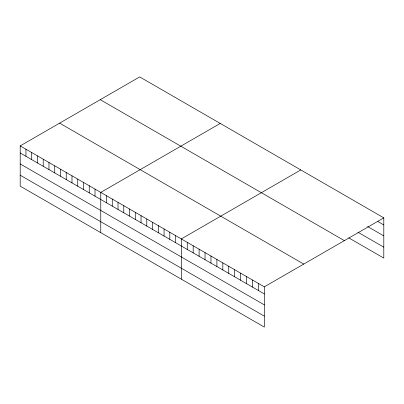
<?xml version="1.0" encoding="UTF-8"?>
<svg xmlns="http://www.w3.org/2000/svg" width="404" height="404" viewBox="0 0 404 404"><rect width="100%" height="100%" fill="white"/><g stroke="black" fill="none" stroke-linecap="round" stroke-linejoin="round"><path stroke-width="0.61" d="M20.2 145.9L264.322 286.84L264.322 327.083L20.2 186.138L20.2 145.9L139.678 76.917L383.8 217.862L383.8 258.1L348.768 237.875M220.236 123.427L100.763 192.41L100.763 232.648M300.798 169.943L181.32 238.921L181.32 279.159M264.322 286.84L383.8 217.862M377.871 221.523L383.8 224.947M367.63 226.553L383.8 235.891M357.929 232.224L383.8 247.162M100.248 99.682L344.375 240.622M59.625 123.134L303.752 264.08M20.2 152.985L264.322 293.925M20.2 163.923L264.322 304.869M20.2 175.2L264.322 316.14M258.393 283.416L258.393 290.501M252.465 279.997L252.465 287.082M246.536 276.573L246.536 283.659M240.607 273.149L240.607 280.235M234.679 269.726L234.679 276.811M228.75 266.302L228.75 273.387M222.821 262.883L222.821 269.968M216.892 259.459L216.892 266.544M210.964 256.035L210.964 263.12M205.035 252.611L205.035 259.696M199.106 249.187L199.106 256.272M193.178 245.768L193.178 252.853M187.249 242.344L187.249 249.43M175.568 235.598L175.568 242.683M169.811 232.275L169.811 239.36M164.059 228.952L164.059 236.037M158.302 225.629L158.302 232.719M152.55 222.311L152.55 229.396M146.793 218.988L146.793 226.073M141.041 215.665L141.041 222.75M135.284 212.342L135.284 219.428M129.532 209.019L129.532 216.105M123.775 205.697L123.775 212.782M118.024 202.374L118.024 209.464M112.272 199.056L112.272 206.141M106.515 195.733L106.515 202.818M95.006 189.087L95.006 196.172M89.254 185.764L89.254 192.849M83.497 182.441L83.497 189.526M77.745 179.118L77.745 186.204M71.988 175.796L71.988 182.886M66.236 172.478L66.236 179.563M60.479 169.155L60.479 176.24M54.727 165.832L54.727 172.917M48.97 162.509L48.97 169.594M43.218 159.186L43.218 166.271M37.461 155.863L37.461 162.948M31.709 152.54L31.709 159.631M25.952 149.222L25.952 156.308"/></g></svg>
